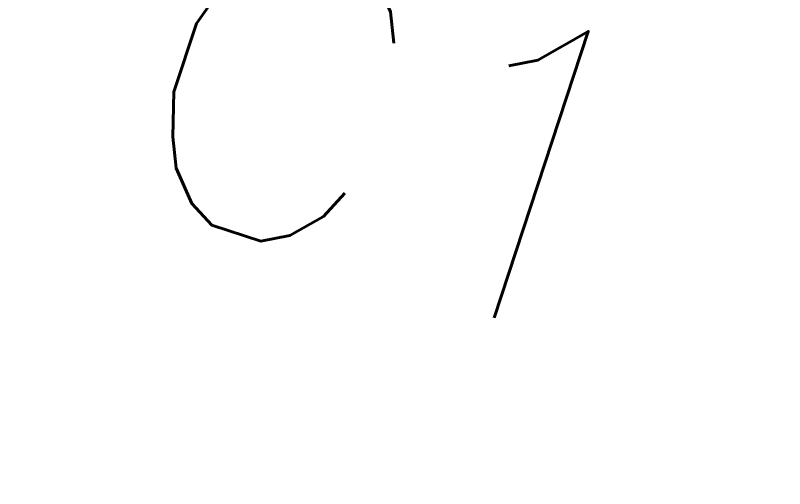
# Model space of a CAD drawing. Header units: metres. Extents: x 544752 to 548977, y 1840603 to 1844608.
# Drawn here: x 547791.98 to 547796.573, y 1842254.688 to 1842257.515 of the extents above; entities that cross this region are included whole.
import ezdxf

# ---------------------------------------------------------------- set-up
doc = ezdxf.new("R2010")
doc.units = ezdxf.units.M
doc.header["$MEASUREMENT"] = 0
doc.layers.add('C-ROAD-SAMP-TEXT', color=11, linetype='Continuous', lineweight=0)

msp = doc.modelspace()

# ---------------------------------------------------------------- texts
at = {"layer": 'C-ROAD-SAMP-TEXT', "color": 1, "linetype": 'Continuous', "lineweight": 13, "insert": (547794.2761520655, 1842256.841064773), "char_height": 1.8, "width": 2.250857142857143, "attachment_point": 5, "rotation": 341.82344409386343, "bg_fill": 3, "box_fill_scale": 1.416666666666667, "bg_fill_color": 256, "bg_fill_true_color": 13158600, "bg_fill_transparency": 0}
msp.add_mtext('{\\Fsimplex.shx|c0;C1}', dxfattribs=at)

doc.saveas('drawing.dxf')
